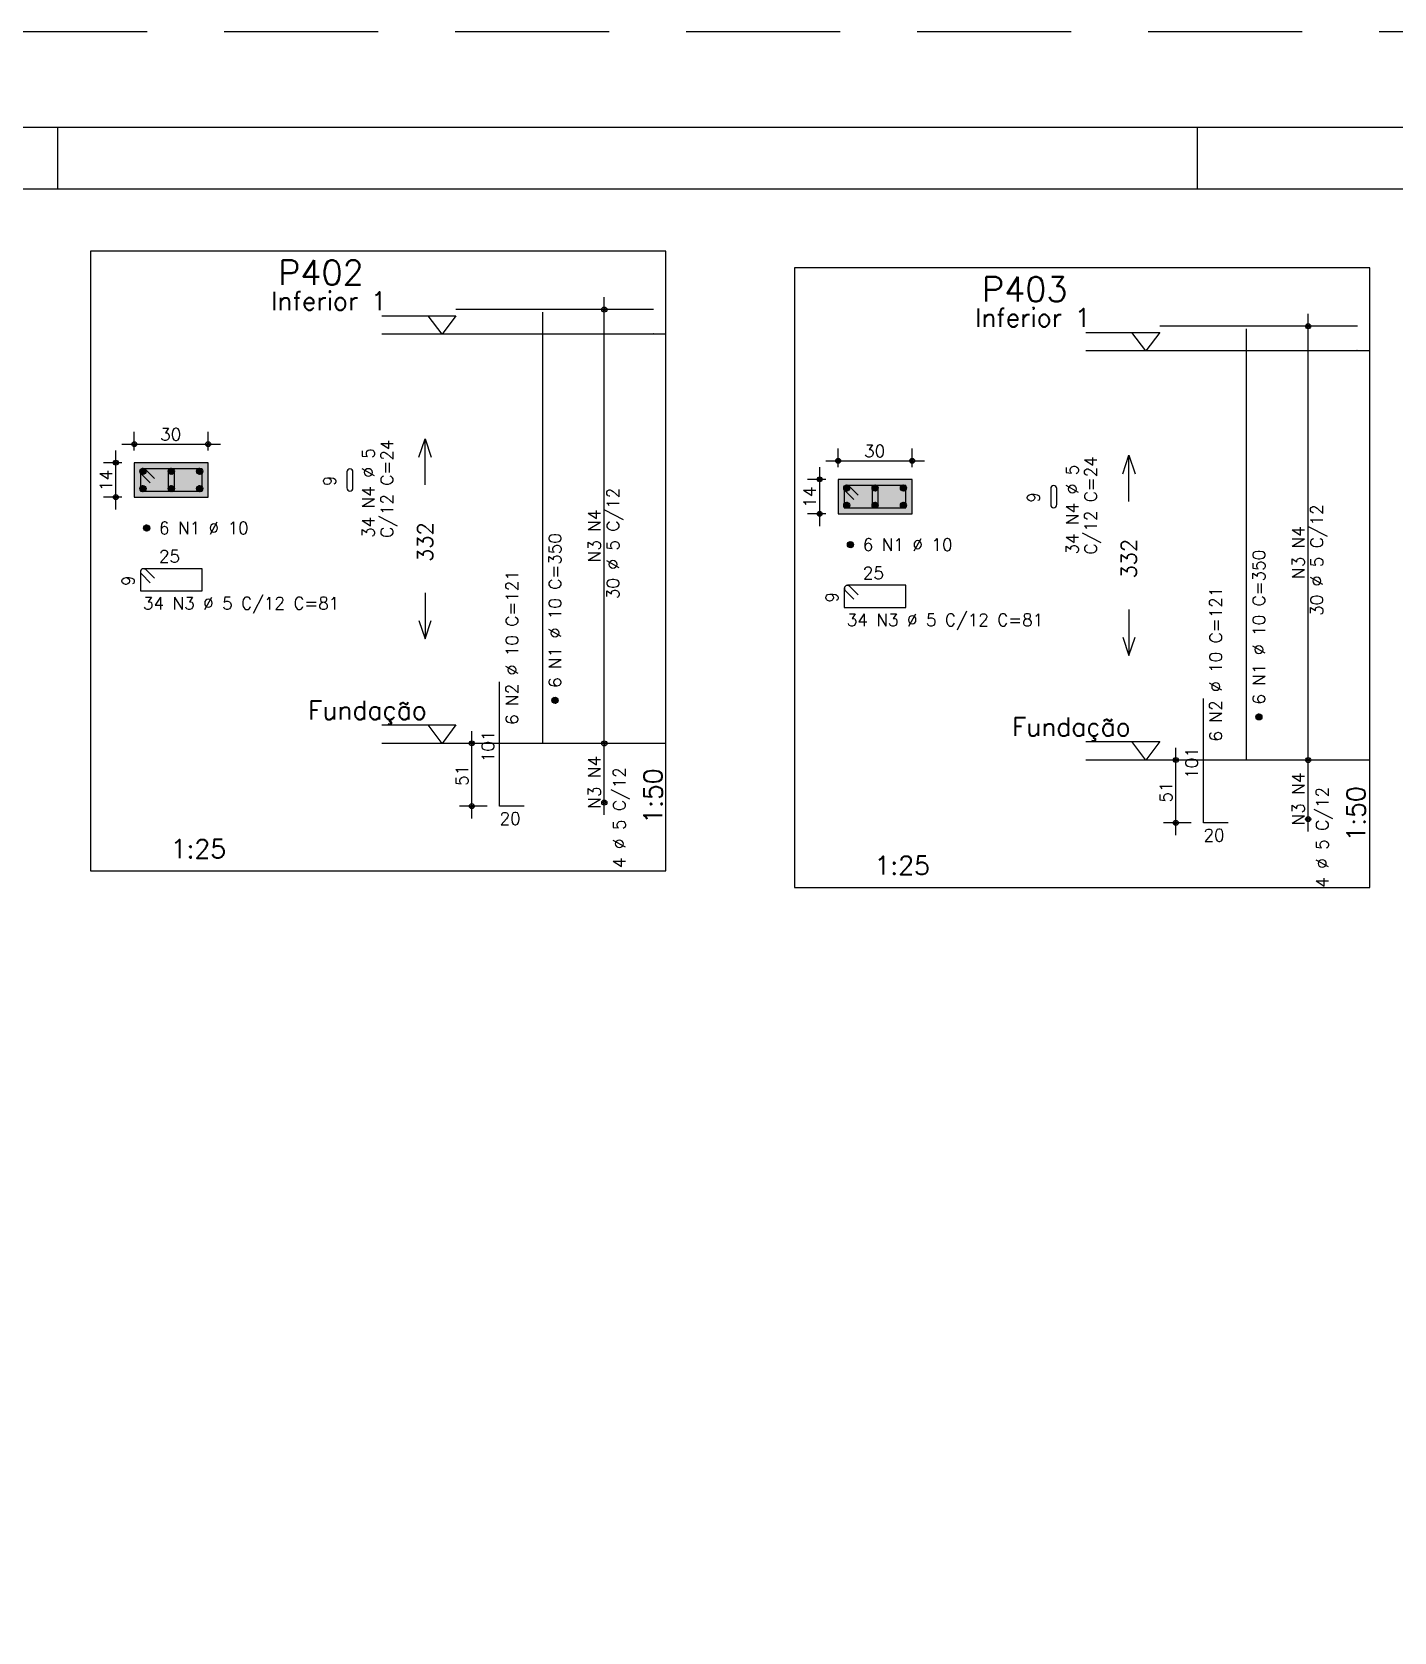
# Model space of a CAD drawing. Extents: x -1.9 to 86, y -1.2 to 61.3.
# Drawn here: x 46.68 to 68.79, y 35.34 to 61.31 of the extents above; entities that cross this region are included whole.
import ezdxf

# ---------------------------------------------------------------- set-up
doc = ezdxf.new("R2010")
doc.units = 0
doc.header["$MEASUREMENT"] = 0
doc.linetypes.add('ESTILO_TQS_0001', pattern=[0.45, 0.3, -0.15])
doc.linetypes.add('HIDDEN', pattern=[0.375, 0.25, -0.125])
doc.layers.get('0').update_dxf_attribs({"linetype": 'CONTINUOUS'})
doc.layers.get('Defpoints').update_dxf_attribs({"linetype": 'CONTINUOUS'})
for name, color, linetype in [('ARQ_FOLHA', 7, 'CONTINUOUS'), ('PENA_01', 1, 'CONTINUOUS'), ('PENA_02', 2, 'CONTINUOUS'), ('PENA_03', 3, 'CONTINUOUS'), ('PENA_04', 4, 'CONTINUOUS'), ('PENA_05', 5, 'CONTINUOUS'), ('PENA_06', 6, 'CONTINUOUS'), ('PENA_09', 254, 'CONTINUOUS'), ('PENA_10', 253, 'CONTINUOUS')]:
    doc.layers.add(name, color=color, linetype=linetype)
doc.styles.get("Standard").update_dxf_attribs({"font": 'ROMANS.SHX'})

# ---------------------------------------------------------------- blocks, each defined once
blk = doc.blocks.new('FOLHA A1 - 841 X 594')
at = {"layer": 'ARQ_FOLHA', "color": 1}
for p, q in [((-370, 584), (-370, 594)), ((-185, 584), (-185, 594))]:
    blk.add_line(p, q, dxfattribs=at)
for points in [[(-841, 0), (0, 0), (0, 594), (-841, 594)], [(-816, 10), (-10, 10), (-10, 584), (-816, 584)]]:
    blk.add_lwpolyline(points, close=True, dxfattribs=at)
at = {"layer": 'Defpoints', "color": 8, "linetype": 'HIDDEN', "ltscale": 100}
blk.add_lwpolyline([(-860.5, 609.5), (-860.5, -15.5), (19.5, -15.5), (19.5, 609.5)], close=True, dxfattribs=at)
blk = doc.blocks.new('*U23')
blk.add_blockref('FOLHA A1 - 841 X 594', (0, 0))

msp = doc.modelspace()

# ---------------------------------------------------------------- linework, layer by layer
at = {"layer": 'PENA_01', "linetype": 'Continuous'}
for p, q in [((55.969, 49.561), (55.969, 57.001)), ((67.395, 49.291), (67.395, 56.731)), ((48.339, 54.516), (48.339, 54.816)), ((49.539, 54.516), (49.539, 54.816)), ((48.139, 54.616), (49.739, 54.616)), ((59.765, 54.246), (59.765, 54.546)), ((60.965, 54.246), (60.965, 54.546)), ((48.139, 54.316), (47.839, 54.316)), ((48.039, 53.556), (48.039, 54.516)), ((59.565, 54.346), (61.165, 54.346)), ((59.565, 54.046), (59.265, 54.046)), ((59.465, 53.286), (59.465, 54.246)), ((48.139, 53.756), (47.839, 53.756)), ((59.565, 53.486), (59.265, 53.486)), ((53.819, 48.541), (53.819, 49.961)), ((55.969, 48.601), (55.969, 49.961)), ((54.069, 49.761), (53.619, 49.761)), ((65.245, 48.271), (65.245, 49.691)), ((67.395, 48.331), (67.395, 49.691)), ((65.495, 49.491), (65.045, 49.491)), ((54.069, 48.741), (53.619, 48.741)), ((65.495, 48.471), (65.045, 48.471))]:
    msp.add_line(p, q, dxfattribs=at)
at = {"layer": 'PENA_01', "linetype": 'ESTILO_TQS_0001'}
for points in [[(48.339, 53.756), (49.539, 53.756), (49.539, 54.316), (48.339, 54.316), (48.339, 53.756)], [(59.765, 53.486), (60.965, 53.486), (60.965, 54.046), (59.765, 54.046), (59.765, 53.486)]]:
    msp.add_lwpolyline(points, dxfattribs=at)
at = {"layer": 'PENA_02', "linetype": 'Continuous'}
for points in [[(52.959, 54.406), (53.059, 54.706), (53.159, 54.406)], [(53.059, 53.956), (53.059, 54.706)], [(64.385, 54.136), (64.485, 54.436), (64.585, 54.136)], [(64.485, 53.686), (64.485, 54.436)], [(53.059, 52.206), (53.059, 51.456)], [(64.485, 51.936), (64.485, 51.186)], [(52.959, 51.756), (53.059, 51.456), (53.159, 51.756)], [(64.385, 51.486), (64.485, 51.186), (64.585, 51.486)]]:
    msp.add_lwpolyline(points, dxfattribs=at)
for centre, radius in [((55.969, 56.801), 0.0416), ((55.969, 56.801), 0.0208), ((67.395, 56.531), 0.0416), ((67.395, 56.531), 0.0208), ((48.339, 54.616), 0.04), ((48.339, 54.616), 0.02), ((49.539, 54.616), 0.04), ((49.539, 54.616), 0.02), ((48.039, 54.316), 0.04), ((48.039, 54.316), 0.02), ((59.765, 54.346), 0.04), ((59.765, 54.346), 0.02), ((60.965, 54.346), 0.04), ((60.965, 54.346), 0.02), ((59.465, 54.046), 0.04), ((59.465, 54.046), 0.02), ((48.039, 53.756), 0.04), ((48.039, 53.756), 0.02), ((59.465, 53.486), 0.04), ((59.465, 53.486), 0.02), ((53.819, 49.761), 0.04), ((53.819, 49.761), 0.02), ((55.969, 49.761), 0.0416), ((55.969, 49.761), 0.0416), ((55.969, 49.761), 0.0208), ((55.969, 49.761), 0.0208), ((65.245, 49.491), 0.04), ((65.245, 49.491), 0.02), ((67.395, 49.491), 0.0416), ((67.395, 49.491), 0.0416), ((67.395, 49.491), 0.0208), ((67.395, 49.491), 0.0208), ((55.969, 48.801), 0.0416), ((55.969, 48.801), 0.0208), ((53.819, 48.741), 0.04), ((53.819, 48.741), 0.02), ((67.395, 48.531), 0.0416), ((65.245, 48.471), 0.04), ((65.245, 48.471), 0.02), ((67.395, 48.531), 0.0208)]:
    msp.add_circle(centre, radius, dxfattribs=at)
at = {"layer": 'PENA_03', "linetype": 'Continuous'}
for p, q in [((55.969, 56.801), (55.969, 56.801)), ((67.395, 56.531), (67.395, 56.531)), ((48.339, 54.316), (48.339, 54.316)), ((48.339, 54.316), (48.339, 54.316)), ((49.539, 54.316), (49.539, 54.316)), ((48.43, 54.169), (48.486, 54.226)), ((48.43, 54.183), (48.472, 54.226)), ((48.433, 54.158), (48.498, 54.223)), ((48.438, 54.149), (48.507, 54.218)), ((48.444, 54.141), (48.515, 54.212)), ((48.452, 54.134), (48.521, 54.204)), ((48.461, 54.13), (48.526, 54.194)), ((48.472, 54.127), (48.529, 54.183)), ((48.486, 54.127), (48.529, 54.169)), ((48.89, 54.169), (48.946, 54.226)), ((48.89, 54.183), (48.932, 54.226)), ((48.893, 54.158), (48.958, 54.223)), ((48.898, 54.149), (48.967, 54.218)), ((48.904, 54.141), (48.975, 54.212)), ((48.912, 54.134), (48.981, 54.204)), ((48.921, 54.13), (48.986, 54.194)), ((48.932, 54.127), (48.989, 54.183)), ((48.946, 54.127), (48.989, 54.169)), ((49.35, 54.169), (49.406, 54.226)), ((49.35, 54.183), (49.392, 54.226)), ((49.353, 54.158), (49.418, 54.223)), ((49.358, 54.149), (49.427, 54.218)), ((49.364, 54.141), (49.435, 54.212)), ((49.372, 54.134), (49.441, 54.204)), ((49.381, 54.13), (49.446, 54.194)), ((49.392, 54.127), (49.449, 54.183)), ((49.406, 54.127), (49.449, 54.169)), ((59.765, 54.046), (59.765, 54.046)), ((59.765, 54.046), (59.765, 54.046)), ((60.965, 54.046), (60.965, 54.046)), ((48.339, 53.756), (48.339, 53.756)), ((48.43, 53.889), (48.486, 53.946)), ((48.43, 53.903), (48.472, 53.946)), ((48.433, 53.878), (48.498, 53.943)), ((48.438, 53.869), (48.507, 53.938)), ((48.444, 53.861), (48.515, 53.932)), ((48.452, 53.854), (48.521, 53.924)), ((48.461, 53.85), (48.526, 53.914)), ((48.472, 53.847), (48.529, 53.903)), ((48.486, 53.847), (48.529, 53.889)), ((48.89, 53.889), (48.946, 53.946)), ((48.89, 53.903), (48.932, 53.946)), ((48.893, 53.878), (48.958, 53.943)), ((48.898, 53.869), (48.967, 53.938)), ((48.904, 53.861), (48.975, 53.932)), ((48.912, 53.854), (48.981, 53.924)), ((48.921, 53.85), (48.986, 53.914)), ((48.932, 53.847), (48.989, 53.903)), ((48.946, 53.847), (48.989, 53.889)), ((49.35, 53.889), (49.406, 53.946)), ((49.35, 53.903), (49.392, 53.946)), ((49.353, 53.878), (49.418, 53.943)), ((49.358, 53.869), (49.427, 53.938)), ((49.364, 53.861), (49.435, 53.932)), ((49.372, 53.854), (49.441, 53.924)), ((49.381, 53.85), (49.446, 53.914)), ((49.392, 53.847), (49.449, 53.903)), ((49.406, 53.847), (49.449, 53.889)), ((59.855, 53.899), (59.912, 53.956)), ((59.855, 53.913), (59.898, 53.956)), ((59.858, 53.888), (59.923, 53.953)), ((59.863, 53.879), (59.932, 53.948)), ((59.869, 53.871), (59.94, 53.942)), ((59.877, 53.865), (59.946, 53.934)), ((59.886, 53.86), (59.951, 53.925)), ((59.898, 53.857), (59.954, 53.913)), ((59.912, 53.857), (59.954, 53.899)), ((60.315, 53.899), (60.372, 53.956)), ((60.315, 53.913), (60.358, 53.956)), ((60.318, 53.888), (60.383, 53.953)), ((60.323, 53.879), (60.392, 53.948)), ((60.329, 53.871), (60.4, 53.942)), ((60.337, 53.865), (60.406, 53.934)), ((60.346, 53.86), (60.411, 53.925)), ((60.358, 53.857), (60.414, 53.913)), ((60.372, 53.857), (60.414, 53.899)), ((60.775, 53.899), (60.832, 53.956)), ((60.775, 53.913), (60.818, 53.956)), ((60.778, 53.888), (60.843, 53.953)), ((60.783, 53.879), (60.852, 53.948)), ((60.789, 53.871), (60.86, 53.942)), ((60.797, 53.865), (60.866, 53.934)), ((60.806, 53.86), (60.871, 53.925)), ((60.818, 53.857), (60.874, 53.913)), ((60.832, 53.857), (60.874, 53.899)), ((59.855, 53.619), (59.912, 53.676)), ((59.855, 53.633), (59.898, 53.676)), ((59.858, 53.608), (59.923, 53.673)), ((59.863, 53.599), (59.932, 53.668)), ((59.869, 53.591), (59.94, 53.662)), ((59.877, 53.585), (59.946, 53.654)), ((59.886, 53.58), (59.951, 53.645)), ((59.898, 53.577), (59.954, 53.633)), ((59.912, 53.577), (59.954, 53.619)), ((60.315, 53.619), (60.372, 53.676)), ((60.315, 53.633), (60.358, 53.676)), ((60.318, 53.608), (60.383, 53.673)), ((60.323, 53.599), (60.392, 53.668)), ((60.329, 53.591), (60.4, 53.662)), ((60.337, 53.585), (60.406, 53.654)), ((60.346, 53.58), (60.411, 53.645)), ((60.358, 53.577), (60.414, 53.633)), ((60.372, 53.577), (60.414, 53.619)), ((60.775, 53.619), (60.832, 53.676)), ((60.775, 53.633), (60.818, 53.676)), ((60.778, 53.608), (60.843, 53.673)), ((60.783, 53.599), (60.852, 53.668)), ((60.789, 53.591), (60.86, 53.662)), ((60.797, 53.585), (60.866, 53.654)), ((60.806, 53.58), (60.871, 53.645)), ((60.818, 53.577), (60.874, 53.633)), ((60.832, 53.577), (60.874, 53.619)), ((48.49, 53.249), (48.546, 53.306)), ((48.49, 53.263), (48.532, 53.306)), ((48.493, 53.238), (48.558, 53.303)), ((48.498, 53.229), (48.567, 53.298)), ((48.504, 53.221), (48.575, 53.292)), ((48.512, 53.214), (48.581, 53.284)), ((48.521, 53.21), (48.586, 53.274)), ((48.532, 53.207), (48.589, 53.263)), ((48.546, 53.207), (48.589, 53.249)), ((59.765, 53.486), (59.765, 53.486)), ((59.915, 52.979), (59.972, 53.036)), ((59.915, 52.993), (59.958, 53.036)), ((59.918, 52.968), (59.983, 53.033)), ((59.923, 52.959), (59.992, 53.028)), ((59.929, 52.951), (60, 53.022)), ((59.937, 52.945), (60.006, 53.014)), ((59.946, 52.94), (60.011, 53.005)), ((59.958, 52.937), (60.014, 52.993)), ((59.972, 52.937), (60.014, 52.979)), ((55.12, 50.454), (55.176, 50.511)), ((55.12, 50.468), (55.162, 50.511)), ((55.123, 50.443), (55.188, 50.508)), ((55.128, 50.434), (55.197, 50.503)), ((55.134, 50.426), (55.205, 50.497)), ((55.142, 50.419), (55.211, 50.489)), ((55.151, 50.415), (55.216, 50.479)), ((55.162, 50.412), (55.219, 50.468)), ((55.176, 50.412), (55.219, 50.454)), ((66.545, 50.184), (66.602, 50.241)), ((66.545, 50.198), (66.588, 50.241)), ((66.548, 50.173), (66.613, 50.238)), ((66.553, 50.164), (66.622, 50.233)), ((66.559, 50.156), (66.63, 50.227)), ((66.567, 50.15), (66.636, 50.219)), ((66.576, 50.145), (66.641, 50.21)), ((66.588, 50.142), (66.644, 50.198)), ((66.602, 50.142), (66.644, 50.184)), ((54.269, 49.761), (54.269, 49.761)), ((55.969, 49.761), (55.969, 49.761)), ((55.969, 49.761), (55.969, 49.761)), ((65.695, 49.491), (65.695, 49.491)), ((67.395, 49.491), (67.395, 49.491)), ((67.395, 49.491), (67.395, 49.491)), ((54.269, 48.741), (54.269, 48.741)), ((55.969, 48.801), (55.969, 48.801)), ((65.695, 48.471), (65.695, 48.471)), ((67.395, 48.531), (67.395, 48.531))]:
    msp.add_line(p, q, dxfattribs=at)
for points in [[(47.629, 47.691), (56.969, 47.691), (56.969, 57.751), (47.629, 57.751), (47.629, 47.691)], [(59.055, 47.421), (68.395, 47.421), (68.395, 57.481), (59.055, 57.481), (59.055, 47.421)], [(52.359, 56.701), (53.559, 56.701), (53.334, 56.401), (53.109, 56.701)], [(56.969, 56.401), (52.359, 56.401)], [(63.785, 56.431), (64.985, 56.431), (64.76, 56.131), (64.535, 56.431)], [(68.395, 56.131), (63.785, 56.131)], [(48.339, 53.756), (49.539, 53.756), (49.539, 54.316), (48.339, 54.316), (48.339, 53.756)], [(59.765, 53.486), (60.965, 53.486), (60.965, 54.046), (59.765, 54.046), (59.765, 53.486)], [(52.359, 50.061), (53.559, 50.061), (53.334, 49.761), (53.109, 50.061)], [(56.969, 49.761), (52.359, 49.761)], [(63.785, 49.791), (64.985, 49.791), (64.76, 49.491), (64.535, 49.791)], [(68.395, 49.491), (63.785, 49.491)]]:
    msp.add_lwpolyline(points, dxfattribs=at)
for centre in [(48.479, 54.176), (48.939, 54.176), (49.399, 54.176), (48.479, 53.896), (48.939, 53.896), (49.399, 53.896), (59.905, 53.906), (60.365, 53.906), (60.825, 53.906), (59.905, 53.626), (60.365, 53.626), (60.825, 53.626), (48.539, 53.256), (59.965, 52.986), (55.169, 50.461), (66.595, 50.191)]:
    msp.add_circle(centre, 0.05, dxfattribs=at)
for points in [[(48.529, 54.176), (48.454, 54.219), (48.432, 54.193)], [(48.529, 54.176), (48.432, 54.193), (48.432, 54.159)], [(48.529, 54.176), (48.432, 54.159), (48.454, 54.133)], [(48.529, 54.176), (48.488, 54.225), (48.454, 54.219)], [(48.529, 54.176), (48.454, 54.133), (48.488, 54.127)], [(48.529, 54.176), (48.518, 54.208), (48.488, 54.225)], [(48.529, 54.176), (48.488, 54.127), (48.518, 54.144)], [(48.529, 54.176), (48.518, 54.144), (48.529, 54.176)], [(48.989, 54.176), (48.914, 54.219), (48.892, 54.193)], [(48.989, 54.176), (48.892, 54.193), (48.892, 54.159)], [(48.989, 54.176), (48.892, 54.159), (48.914, 54.133)], [(48.989, 54.176), (48.948, 54.225), (48.914, 54.219)], [(48.989, 54.176), (48.914, 54.133), (48.948, 54.127)], [(48.989, 54.176), (48.978, 54.208), (48.948, 54.225)], [(48.989, 54.176), (48.948, 54.127), (48.978, 54.144)], [(48.989, 54.176), (48.978, 54.144), (48.989, 54.176)], [(49.449, 54.176), (49.374, 54.219), (49.352, 54.193)], [(49.449, 54.176), (49.352, 54.193), (49.352, 54.159)], [(49.449, 54.176), (49.352, 54.159), (49.374, 54.133)], [(49.449, 54.176), (49.408, 54.225), (49.374, 54.219)], [(49.449, 54.176), (49.374, 54.133), (49.408, 54.127)], [(49.449, 54.176), (49.438, 54.208), (49.408, 54.225)], [(49.449, 54.176), (49.408, 54.127), (49.438, 54.144)], [(49.449, 54.176), (49.438, 54.144), (49.449, 54.176)], [(48.529, 53.896), (48.454, 53.939), (48.432, 53.913)], [(48.529, 53.896), (48.432, 53.913), (48.432, 53.879)], [(48.529, 53.896), (48.432, 53.879), (48.454, 53.853)], [(48.529, 53.896), (48.488, 53.945), (48.454, 53.939)], [(48.529, 53.896), (48.454, 53.853), (48.488, 53.847)], [(48.529, 53.896), (48.518, 53.928), (48.488, 53.945)], [(48.529, 53.896), (48.488, 53.847), (48.518, 53.864)], [(48.529, 53.896), (48.518, 53.864), (48.529, 53.896)], [(48.989, 53.896), (48.914, 53.939), (48.892, 53.913)], [(48.989, 53.896), (48.892, 53.913), (48.892, 53.879)], [(48.989, 53.896), (48.892, 53.879), (48.914, 53.853)], [(48.989, 53.896), (48.948, 53.945), (48.914, 53.939)], [(48.989, 53.896), (48.914, 53.853), (48.948, 53.847)], [(48.989, 53.896), (48.978, 53.928), (48.948, 53.945)], [(48.989, 53.896), (48.948, 53.847), (48.978, 53.864)], [(48.989, 53.896), (48.978, 53.864), (48.989, 53.896)], [(49.449, 53.896), (49.374, 53.939), (49.352, 53.913)], [(49.449, 53.896), (49.352, 53.913), (49.352, 53.879)], [(49.449, 53.896), (49.352, 53.879), (49.374, 53.853)], [(49.449, 53.896), (49.408, 53.945), (49.374, 53.939)], [(49.449, 53.896), (49.374, 53.853), (49.408, 53.847)], [(49.449, 53.896), (49.438, 53.928), (49.408, 53.945)], [(49.449, 53.896), (49.408, 53.847), (49.438, 53.864)], [(49.449, 53.896), (49.438, 53.864), (49.449, 53.896)], [(59.955, 53.906), (59.88, 53.95), (59.858, 53.923)], [(59.955, 53.906), (59.858, 53.923), (59.858, 53.889)], [(59.955, 53.906), (59.858, 53.889), (59.88, 53.863)], [(59.955, 53.906), (59.913, 53.956), (59.88, 53.95)], [(59.955, 53.906), (59.88, 53.863), (59.913, 53.857)], [(59.955, 53.906), (59.943, 53.938), (59.913, 53.956)], [(59.955, 53.906), (59.913, 53.857), (59.943, 53.874)], [(59.955, 53.906), (59.943, 53.874), (59.955, 53.906)], [(60.415, 53.906), (60.34, 53.95), (60.318, 53.923)], [(60.415, 53.906), (60.318, 53.923), (60.318, 53.889)], [(60.415, 53.906), (60.318, 53.889), (60.34, 53.863)], [(60.415, 53.906), (60.373, 53.956), (60.34, 53.95)], [(60.415, 53.906), (60.34, 53.863), (60.373, 53.857)], [(60.415, 53.906), (60.403, 53.938), (60.373, 53.956)], [(60.415, 53.906), (60.373, 53.857), (60.403, 53.874)], [(60.415, 53.906), (60.403, 53.874), (60.415, 53.906)], [(60.875, 53.906), (60.8, 53.95), (60.778, 53.923)], [(60.875, 53.906), (60.778, 53.923), (60.778, 53.889)], [(60.875, 53.906), (60.778, 53.889), (60.8, 53.863)], [(60.875, 53.906), (60.833, 53.956), (60.8, 53.95)], [(60.875, 53.906), (60.8, 53.863), (60.833, 53.857)], [(60.875, 53.906), (60.863, 53.938), (60.833, 53.956)], [(60.875, 53.906), (60.833, 53.857), (60.863, 53.874)], [(60.875, 53.906), (60.863, 53.874), (60.875, 53.906)], [(59.955, 53.626), (59.88, 53.67), (59.858, 53.643)], [(59.955, 53.626), (59.858, 53.643), (59.858, 53.609)], [(59.955, 53.626), (59.858, 53.609), (59.88, 53.583)], [(59.955, 53.626), (59.913, 53.676), (59.88, 53.67)], [(59.955, 53.626), (59.88, 53.583), (59.913, 53.577)], [(59.955, 53.626), (59.943, 53.658), (59.913, 53.676)], [(59.955, 53.626), (59.913, 53.577), (59.943, 53.594)], [(59.955, 53.626), (59.943, 53.594), (59.955, 53.626)], [(60.415, 53.626), (60.34, 53.67), (60.318, 53.643)], [(60.415, 53.626), (60.318, 53.643), (60.318, 53.609)], [(60.415, 53.626), (60.318, 53.609), (60.34, 53.583)], [(60.415, 53.626), (60.373, 53.676), (60.34, 53.67)], [(60.415, 53.626), (60.34, 53.583), (60.373, 53.577)], [(60.415, 53.626), (60.403, 53.658), (60.373, 53.676)], [(60.415, 53.626), (60.373, 53.577), (60.403, 53.594)], [(60.415, 53.626), (60.403, 53.594), (60.415, 53.626)], [(60.875, 53.626), (60.8, 53.67), (60.778, 53.643)], [(60.875, 53.626), (60.778, 53.643), (60.778, 53.609)], [(60.875, 53.626), (60.778, 53.609), (60.8, 53.583)], [(60.875, 53.626), (60.833, 53.676), (60.8, 53.67)], [(60.875, 53.626), (60.8, 53.583), (60.833, 53.577)], [(60.875, 53.626), (60.863, 53.658), (60.833, 53.676)], [(60.875, 53.626), (60.833, 53.577), (60.863, 53.594)], [(60.875, 53.626), (60.863, 53.594), (60.875, 53.626)], [(48.589, 53.256), (48.514, 53.299), (48.492, 53.273)], [(48.589, 53.256), (48.492, 53.273), (48.492, 53.239)], [(48.589, 53.256), (48.492, 53.239), (48.514, 53.213)], [(48.589, 53.256), (48.548, 53.305), (48.514, 53.299)], [(48.589, 53.256), (48.514, 53.213), (48.548, 53.207)], [(48.589, 53.256), (48.578, 53.288), (48.548, 53.305)], [(48.589, 53.256), (48.548, 53.207), (48.578, 53.224)], [(48.589, 53.256), (48.578, 53.224), (48.589, 53.256)], [(60.015, 52.986), (59.94, 53.03), (59.918, 53.003)], [(60.015, 52.986), (59.918, 53.003), (59.918, 52.969)], [(60.015, 52.986), (59.918, 52.969), (59.94, 52.943)], [(60.015, 52.986), (59.973, 53.036), (59.94, 53.03)], [(60.015, 52.986), (59.94, 52.943), (59.973, 52.937)], [(60.015, 52.986), (60.003, 53.018), (59.973, 53.036)], [(60.015, 52.986), (59.973, 52.937), (60.003, 52.954)], [(60.015, 52.986), (60.003, 52.954), (60.015, 52.986)], [(55.219, 50.461), (55.144, 50.504), (55.122, 50.478)], [(55.219, 50.461), (55.122, 50.478), (55.122, 50.444)], [(55.219, 50.461), (55.122, 50.444), (55.144, 50.418)], [(55.219, 50.461), (55.178, 50.51), (55.144, 50.504)], [(55.219, 50.461), (55.144, 50.418), (55.178, 50.412)], [(55.219, 50.461), (55.208, 50.493), (55.178, 50.51)], [(55.219, 50.461), (55.178, 50.412), (55.208, 50.429)], [(55.219, 50.461), (55.208, 50.429), (55.219, 50.461)], [(66.645, 50.191), (66.57, 50.235), (66.548, 50.208)], [(66.645, 50.191), (66.548, 50.208), (66.548, 50.174)], [(66.645, 50.191), (66.548, 50.174), (66.57, 50.148)], [(66.645, 50.191), (66.603, 50.241), (66.57, 50.235)], [(66.645, 50.191), (66.57, 50.148), (66.603, 50.142)], [(66.645, 50.191), (66.633, 50.223), (66.603, 50.241)], [(66.645, 50.191), (66.603, 50.142), (66.633, 50.159)], [(66.645, 50.191), (66.633, 50.159), (66.645, 50.191)]]:
    msp.add_solid(points, dxfattribs=at)
at = {"layer": 'PENA_04', "linetype": 'Continuous'}
for p, q in [((48.439, 54.166), (48.439, 53.856)), ((48.454, 54.131), (48.595, 53.989)), ((49.439, 54.216), (48.489, 54.216)), ((48.666, 54.06), (48.525, 54.202)), ((48.889, 54.166), (48.889, 53.906)), ((48.989, 53.966), (48.989, 54.166)), ((48.989, 53.906), (48.989, 54.106)), ((49.439, 53.856), (49.439, 54.216)), ((48.439, 53.856), (49.439, 53.856)), ((59.865, 53.896), (59.865, 53.586)), ((59.879, 53.861), (60.021, 53.72)), ((60.865, 53.946), (59.915, 53.946)), ((60.091, 53.79), (59.95, 53.932)), ((60.315, 53.896), (60.315, 53.636)), ((60.415, 53.696), (60.415, 53.896)), ((60.415, 53.636), (60.415, 53.836)), ((60.865, 53.586), (60.865, 53.946)), ((59.865, 53.586), (60.865, 53.586))]:
    msp.add_line(p, q, dxfattribs=at)
for centre, start, end in [((48.489, 54.166), 45, 180), ((48.489, 54.166), 90, 225), ((48.939, 54.166), 0, 180), ((48.939, 53.906), 180, 0), ((59.915, 53.896), 45, 180), ((59.915, 53.896), 90, 225), ((60.365, 53.896), 0, 180), ((60.365, 53.636), 180, 0)]:
    msp.add_arc(centre, 0.05, start, end, dxfattribs=at)
at = {"layer": 'PENA_05', "linetype": 'Continuous'}
for p, q in [((54.969, 49.761), (54.969, 56.761)), ((66.395, 49.491), (66.395, 56.491)), ((51.789, 54.166), (51.789, 53.906)), ((51.889, 53.966), (51.889, 54.166)), ((51.889, 53.906), (51.889, 54.106)), ((63.215, 53.896), (63.215, 53.636)), ((63.315, 53.696), (63.315, 53.896)), ((63.315, 53.636), (63.315, 53.836)), ((48.439, 52.546), (48.439, 52.236)), ((48.454, 52.511), (48.595, 52.369)), ((49.439, 52.596), (48.489, 52.596)), ((48.666, 52.44), (48.525, 52.582)), ((49.439, 52.236), (49.439, 52.596)), ((48.439, 52.236), (49.439, 52.236)), ((59.865, 52.276), (59.865, 51.966)), ((59.879, 52.241), (60.021, 52.1)), ((60.865, 52.326), (59.915, 52.326)), ((60.091, 52.17), (59.95, 52.312)), ((60.865, 51.966), (60.865, 52.326)), ((59.865, 51.966), (60.865, 51.966)), ((54.269, 48.741), (54.269, 50.761)), ((65.695, 48.471), (65.695, 50.491)), ((54.669, 48.741), (54.269, 48.741)), ((66.095, 48.471), (65.695, 48.471))]:
    msp.add_line(p, q, dxfattribs=at)
for centre, start, end in [((51.839, 54.166), 0, 180), ((51.839, 53.906), 180, 0), ((63.265, 53.896), 0, 180), ((63.265, 53.636), 180, 0), ((48.489, 52.546), 45, 180), ((48.489, 52.546), 90, 225), ((59.915, 52.276), 45, 180), ((59.915, 52.276), 90, 225)]:
    msp.add_arc(centre, 0.05, start, end, dxfattribs=at)
at = {"layer": 'PENA_09', "linetype": 'Continuous'}
for points in [[(56.769, 56.801), (53.559, 56.801)], [(56.769, 56.801), (53.559, 56.801)], [(68.195, 56.531), (64.985, 56.531)], [(68.195, 56.531), (64.985, 56.531)]]:
    msp.add_lwpolyline(points, dxfattribs=at)
at = {"layer": 'PENA_10', "linetype": 'Continuous'}
for points in [[(48.339, 53.756), (49.539, 53.756), (49.539, 54.316)], [(48.339, 53.756), (49.539, 54.316), (48.339, 54.316)], [(48.339, 53.756), (48.339, 54.316), (48.339, 53.756)], [(59.765, 53.486), (60.965, 53.486), (60.965, 54.046)], [(59.765, 53.486), (60.965, 54.046), (59.765, 54.046)], [(59.765, 53.486), (59.765, 54.046), (59.765, 53.486)]]:
    msp.add_solid(points, dxfattribs=at)

# ---------------------------------------------------------------- block references
at = {"xscale": 0.09999999999999938, "yscale": 0.09999999999999938, "zscale": 0.09999999999999938}
msp.add_blockref('*U23', (84.1, 0.356), dxfattribs=at)

# ---------------------------------------------------------------- texts
at = {"layer": 'PENA_02', "linetype": 'Continuous'}
for s, height, p in [('332', 0.25, (53.184, 52.706)), ('332', 0.25, (64.61, 52.436)), ('1:50', 0.3, (56.909, 48.456)), ('1:50', 0.3, (68.321, 48.166))]:
    msp.add_text(s, height=height, rotation=90, dxfattribs=at).set_placement(p)
for p in [(48.929, 47.901), (60.355, 47.631)]:
    msp.add_text('1:25', height=0.3, dxfattribs=at).set_placement(p)
at = {"layer": 'PENA_03', "linetype": 'Continuous'}
for s, height, p in [('Inferior 1', 0.3, (50.559, 56.791)), ('Inferior 1', 0.3, (61.985, 56.521)), ('2', 0.01, (56.759, 56.401)), ('2', 0.01, (68.185, 56.131)), ('30', 0.2, (48.759, 54.676)), ('30', 0.2, (60.185, 54.406)), ('6 N1 %%c 10', 0.2, (48.739, 53.156)), ('6 N1 %%c 10', 0.2, (60.165, 52.886)), ('25', 0.2, (48.739, 52.696)), ('25', 0.2, (60.165, 52.426)), ('34 N3 %%c 5 C/12 C=81', 0.2, (48.479, 51.936)), ('34 N3 %%c 5 C/12 C=81', 0.2, (59.905, 51.666)), ('Fundação', 0.3, (51.159, 50.151)), ('Fundação', 0.3, (62.585, 49.881)), ('1', 0.01, (56.759, 49.761)), ('1', 0.01, (68.185, 49.491)), ('20', 0.2, (54.269, 48.441)), ('20', 0.2, (65.695, 48.171))]:
    msp.add_text(s, height=height, dxfattribs=at).set_placement(p)
for s, p in [('34 N4 %%c 5', (52.239, 53.096)), ('C/12 C=24', (52.539, 53.096)), ('C/12 C=24', (63.965, 52.826)), ('14', (47.979, 53.856)), ('9', (51.609, 53.936)), ('34 N4 %%c 5', (63.665, 52.826)), ('30 %%c 5 C/12', (56.209, 52.101)), ('14', (59.405, 53.586)), ('9', (63.035, 53.666)), ('N3 N4', (55.909, 52.701)), ('30 %%c 5 C/12', (67.635, 51.831)), ('N3 N4', (67.335, 52.431)), ('6 N1 %%c 10 C=350', (55.269, 50.661)), ('6 N1 %%c 10 C=350', (66.695, 50.391)), ('9', (48.339, 52.316)), ('6 N2 %%c 10 C=121', (54.569, 50.061)), ('6 N2 %%c 10 C=121', (65.995, 49.791)), ('9', (59.765, 52.046)), ('101', (54.179, 49.456)), ('101', (65.605, 49.186)), ('51', (53.759, 49.071)), ('N3 N4', (55.909, 48.701)), ('4 %%c 5 C/12', (56.312, 47.737)), ('N3 N4', (67.335, 48.431)), ('51', (65.185, 48.801)), ('4 %%c 5 C/12', (67.723, 47.417))]:
    msp.add_text(s, height=0.2, rotation=90, dxfattribs=at).set_placement(p)
at = {"layer": 'PENA_06', "linetype": 'Continuous'}
for s, p in [('P402', (50.674, 57.201)), ('P403', (62.1, 56.931))]:
    msp.add_text(s, height=0.4, dxfattribs=at).set_placement(p)

doc.saveas('drawing.dxf')
